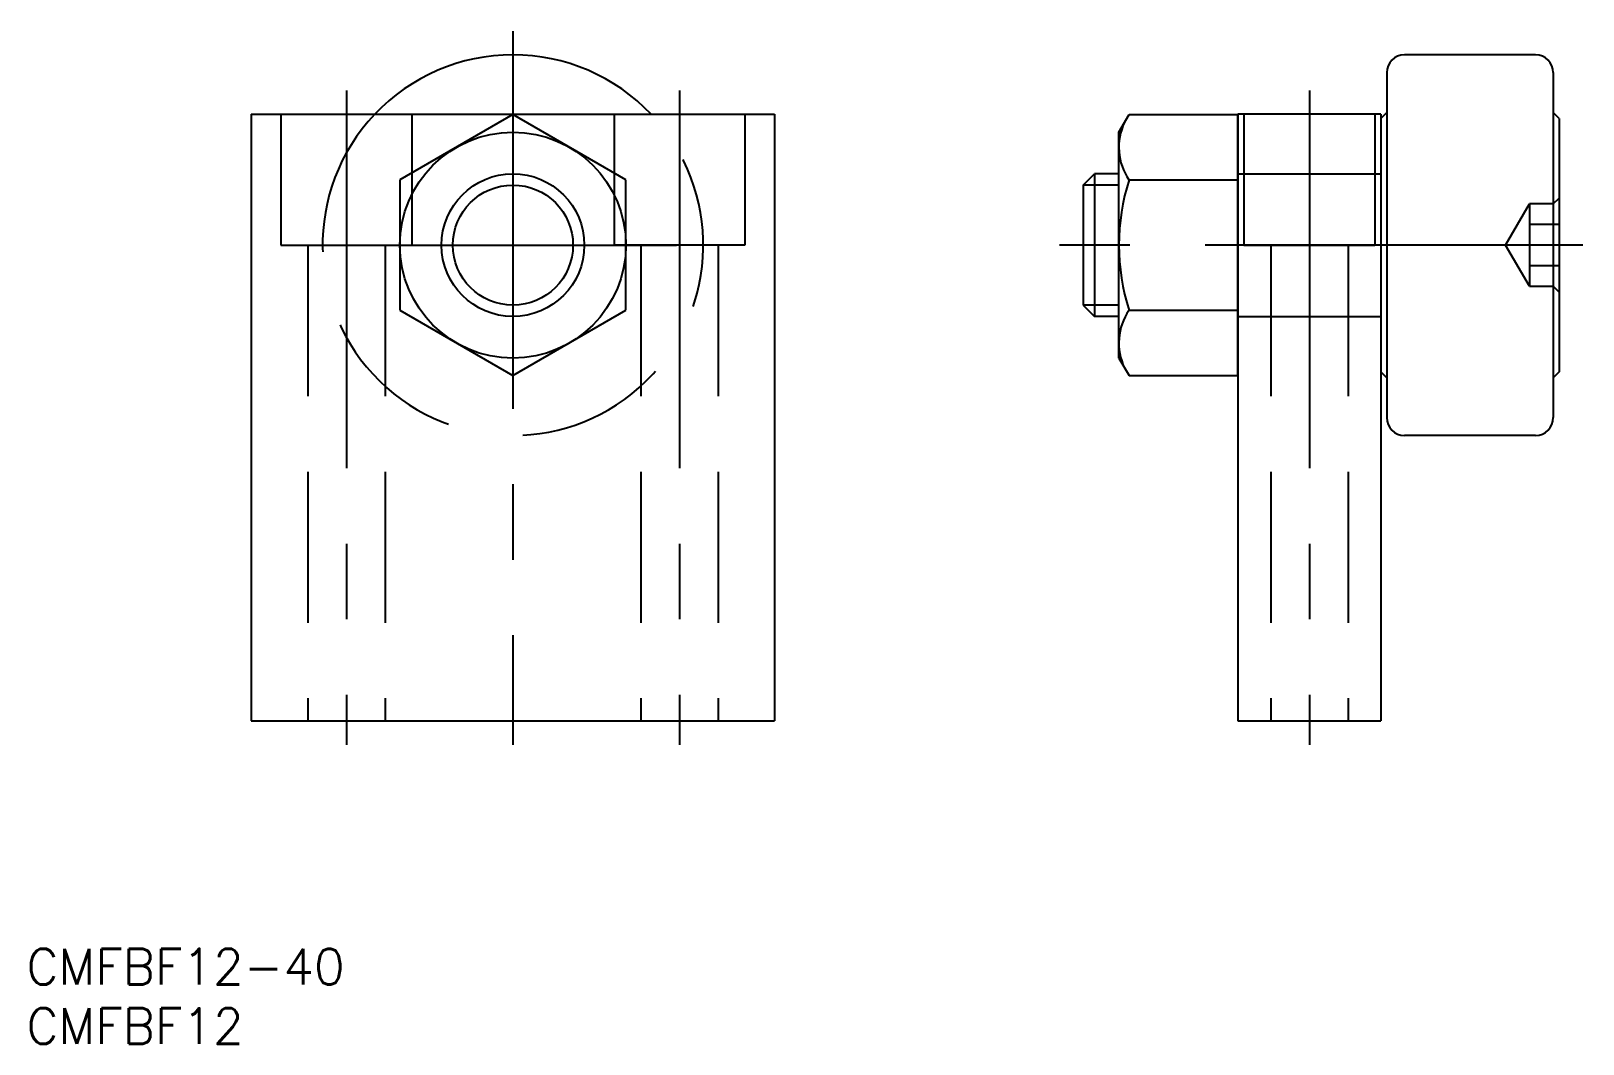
# Model space of a CAD drawing. Extents: x -41 to 90, y -67 to 18.
import ezdxf

# ---------------------------------------------------------------- set-up
doc = ezdxf.new("R2010")
doc.units = 0
doc.linetypes.add('CENTER', pattern=[50.8, 31.75, -6.35, 6.35, -6.35])
doc.linetypes.add('DASHED', pattern=[19.05, 12.7, -6.35])
doc.layers.get('0').update_dxf_attribs({"linetype": 'CONTINUOUS'})
doc.layers.add('CENTER', color=1, linetype='CENTER')
doc.styles.get("Standard").update_dxf_attribs({"font": 'txt.shx', "height": 3, "bigfont": 'bigfont.shx'})

msp = doc.modelspace()

# ---------------------------------------------------------------- linework, layer by layer
at = {"color": 7, "linetype": 'CONTINUOUS'}
for p, q in [((85.94, 16), (74.94, 16)), ((73.44, 14.5), (73.44, -14.5)), ((87.44, 14.5), (87.44, -14.5)), ((-22, 11), (-22, -40)), ((-22, 11), (22, 11)), ((0, 10.97), (-9.5, 5.48)), ((9.5, 5.48), (0, 10.97)), ((22, 11), (22, -40)), ((50.94, 9.5), (51.79, 10.97)), ((51.79, 10.97), (60.94, 10.97)), ((72.94, 11), (60.94, 11)), ((60.94, 11), (60.94, -40)), ((60.94, -10.97), (60.94, 10.97)), ((73.44, 11.15), (72.94, 10.65)), ((72.94, 11), (72.94, -40)), ((72.94, 10.65), (72.94, -10.65)), ((87.94, 10.65), (87.44, 11.15)), ((87.94, 10.65), (87.94, -10.65)), ((50.94, -9.5), (50.94, 9.5)), ((-9.5, 5.48), (-9.5, -5.48)), ((9.5, -5.48), (9.5, 5.48)), ((47.94, 5.05), (48.88, 6)), ((50.94, 6), (48.88, 6)), ((48.88, 6), (48.88, -6)), ((51.79, 5.48), (60.94, 5.48)), ((47.94, 5.05), (47.94, -5.05)), ((47.94, -5.05), (48.88, -6)), ((-9.5, -5.48), (0, -10.97)), ((0, -10.97), (9.5, -5.48)), ((50.94, -6), (48.88, -6)), ((51.79, -5.48), (60.94, -5.48)), ((50.94, -9.5), (51.79, -10.97)), ((51.79, -10.97), (60.94, -10.97)), ((72.94, -10.65), (73.44, -11.15)), ((87.94, -10.65), (87.44, -11.15)), ((85.94, -16), (74.94, -16)), ((-22, -40), (22, -40)), ((60.94, -40), (72.94, -40))]:
    msp.add_line(p, q, dxfattribs=at)
at = {"color": 3, "linetype": 'DASHED'}
for p, q in [((-19.5, 11), (-19.5, 0)), ((-8.5, 11), (-8.5, 0)), ((8.5, 11), (8.5, 0)), ((19.5, 11), (19.5, 0)), ((61.44, 11), (61.44, 0)), ((72.44, 11), (72.44, 0)), ((60.94, 6), (72.94, 6)), ((87.44, 3.46), (87.94, 3.96)), ((83.44, 0), (85.44, 3.46)), ((85.44, 3.46), (85.44, -3.46)), ((87.44, 3.46), (85.44, 3.46)), ((87.94, 1.73), (85.44, 1.73)), ((-19.5, 0), (-8.5, 0)), ((-17.25, 0), (-17.25, -40)), ((-10.75, 0), (-10.75, -40)), ((19.5, 0), (8.5, 0)), ((10.75, 0), (10.75, -40)), ((17.25, 0), (17.25, -40)), ((61.44, 0), (72.44, 0)), ((63.69, 0), (63.69, -40)), ((70.19, 0), (70.19, -40)), ((85.44, -3.46), (83.44, 0)), ((87.94, -1.73), (85.44, -1.73)), ((85.44, -3.46), (87.44, -3.46)), ((87.94, -3.96), (87.44, -3.46)), ((60.94, -6), (72.94, -6))]:
    msp.add_line(p, q, dxfattribs=at)
at = {"color": 3, "linetype": 'CONTINUOUS'}
for p, q in [((50.94, 5.05), (47.94, 5.05)), ((50.94, -5.05), (47.94, -5.05))]:
    msp.add_line(p, q, dxfattribs=at)
at = {"color": 7, "linetype": 'CONTINUOUS'}
for radius in [9.5, 6]:
    msp.add_circle((0, 0), radius, dxfattribs=at)
at = {"color": 3, "linetype": 'CONTINUOUS'}
msp.add_circle((0, 0), 5.05, dxfattribs=at)
at = {"color": 7, "linetype": 'CONTINUOUS'}
for centre, radius, start, end in [((0, 0), 16, 43.4325, 136.5675), ((74.94, 14.5), 1.5, 90, 180), ((85.94, 14.5), 1.5, 0, 90), ((55.79, 8.23), 4.86, 154.3842, 214.3842), ((69.09, 0), 18.15, 162.412, 197.588), ((55.79, -8.23), 4.86, 145.6158, 205.6158), ((74.94, -14.5), 1.5, 180, 270), ((85.94, -14.5), 1.5, 270, 0)]:
    msp.add_arc(centre, radius, start, end, dxfattribs=at)
at = {"color": 3, "linetype": 'DASHED'}
msp.add_arc((0, 0), 16, 136.5675, 43.4325, dxfattribs=at)
at = {"layer": 'CENTER', "color": 1, "linetype": 'CENTER'}
for p, q in [((0, 18), (0, -42)), ((-14, 13), (-14, -42)), ((14, 13), (14, -42)), ((66.94, 13), (66.94, -42)), ((-18, 0), (18, 0)), ((89.94, 0), (45.94, 0))]:
    msp.add_line(p, q, dxfattribs=at)

# ---------------------------------------------------------------- texts
at = {"color": 7, "linetype": 'CONTINUOUS'}
for s, p in [('CMFBF12-40', (-40.89, -62.16)), ('CMFBF12', (-40.89, -67.16))]:
    msp.add_text(s, height=3, dxfattribs=at).set_placement(p)

doc.saveas('drawing.dxf')
